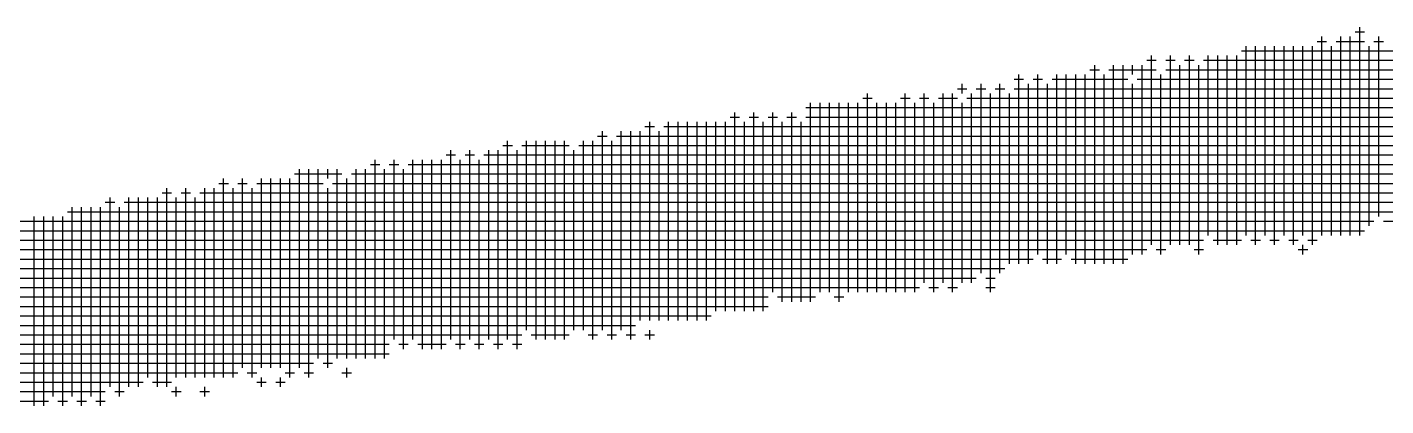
# Model space of a CAD drawing. Header units: feet. Extents: x 0 to 1079770, y 0 to 240000.
# Drawn here: x 955903 to 956446, y 13540 to 13691 of the extents above; entities that cross this region are included whole.
import ezdxf

# ---------------------------------------------------------------- set-up
doc = ezdxf.new("R2010")
doc.units = ezdxf.units.FT
doc.header["$LTSCALE"] = 2200
doc.header["$MEASUREMENT"] = 0
doc.layers.add('CX-MISC', color=2, linetype='CONTINUOUS')

msp = doc.modelspace()

# ---------------------------------------------------------------- linework, layer by layer
at = {"layer": 'CX-MISC'}
for p, q in [((956435.13, 13607.92, 9817.04), (956435.13, 13691.08, 9817.04)), ((956420.01, 13607.92, 9817.04), (956420.01, 13687.3, 9817.04)), ((956427.57, 13607.92, 9817.04), (956427.57, 13687.3, 9817.04)), ((956431.35, 13607.92, 9817.04), (956431.35, 13687.3, 9817.04)), ((956433.24, 13689.19, 9817.04), (956437.02, 13689.19, 9817.04)), ((956442.69, 13615.48, 9817.04), (956442.69, 13687.3, 9817.04)), ((956387.88, 13681.63, 9817.04), (956962.44, 13681.63, 9817.04)), ((956389.77, 13607.92, 9817.04), (956389.77, 13683.52, 9817.04)), ((956393.55, 13604.14, 9817.04), (956393.55, 13683.52, 9817.04)), ((956397.33, 13607.92, 9817.04), (956397.33, 13683.52, 9817.04)), ((956401.11, 13604.14, 9817.04), (956401.11, 13683.52, 9817.04)), ((956404.89, 13607.92, 9817.04), (956404.89, 13683.52, 9817.04)), ((956408.67, 13604.14, 9817.04), (956408.67, 13683.52, 9817.04)), ((956412.45, 13607.92, 9817.04), (956412.45, 13683.52, 9817.04)), ((956416.23, 13604.14, 9817.04), (956416.23, 13683.52, 9817.04)), ((956418.12, 13685.41, 9817.04), (956421.9, 13685.41, 9817.04)), ((956423.79, 13607.92, 9817.04), (956423.79, 13683.52, 9817.04)), ((956425.68, 13685.41, 9817.04), (956437.02, 13685.41, 9817.04)), ((956438.91, 13611.7, 9817.04), (956438.91, 13683.52, 9817.04)), ((956440.8, 13685.41, 9817.04), (956444.58, 13685.41, 9817.04)), ((956329.29, 13596.58, 9817.04), (956329.29, 13675.96, 9817.04)), ((956336.85, 13596.58, 9817.04), (956336.85, 13675.96, 9817.04)), ((956340.63, 13596.58, 9817.04), (956340.63, 13675.96, 9817.04)), ((956344.41, 13672.18, 9817.04), (956344.41, 13675.96, 9817.04)), ((956348.19, 13600.36, 9817.04), (956348.19, 13675.96, 9817.04)), ((956350.08, 13677.85, 9817.04), (956353.86, 13677.85, 9817.04)), ((956351.97, 13604.14, 9817.04), (956351.97, 13679.74, 9817.04)), ((956357.64, 13677.85, 9817.04), (956361.42, 13677.85, 9817.04)), ((956359.53, 13604.14, 9817.04), (956359.53, 13679.74, 9817.04)), ((956363.31, 13604.14, 9817.04), (956363.31, 13675.96, 9817.04)), ((956365.2, 13677.85, 9817.04), (956368.98, 13677.85, 9817.04)), ((956367.09, 13604.14, 9817.04), (956367.09, 13679.74, 9817.04)), ((956370.87, 13600.36, 9817.04), (956370.87, 13675.96, 9817.04)), ((956372.76, 13677.85, 9817.04), (956954.88, 13677.85, 9817.04)), ((956374.65, 13607.92, 9817.04), (956374.65, 13679.74, 9817.04)), ((956378.43, 13604.14, 9817.04), (956378.43, 13679.74, 9817.04)), ((956382.21, 13604.14, 9817.04), (956382.21, 13679.74, 9817.04)), ((956385.99, 13604.14, 9817.04), (956385.99, 13679.74, 9817.04)), ((956297.16, 13670.29, 9817.04), (956300.94, 13670.29, 9817.04)), ((956299.05, 13596.58, 9817.04), (956299.05, 13672.18, 9817.04)), ((956304.72, 13670.29, 9817.04), (956308.5, 13670.29, 9817.04)), ((956306.61, 13600.36, 9817.04), (956306.61, 13672.18, 9817.04)), ((956312.28, 13670.29, 9817.04), (956342.52, 13670.29, 9817.04)), ((956314.17, 13596.58, 9817.04), (956314.17, 13672.18, 9817.04)), ((956317.95, 13600.36, 9817.04), (956317.95, 13672.18, 9817.04)), ((956321.73, 13596.58, 9817.04), (956321.73, 13672.18, 9817.04)), ((956325.51, 13596.58, 9817.04), (956325.51, 13672.18, 9817.04)), ((956327.4, 13674.07, 9817.04), (956331.18, 13674.07, 9817.04)), ((956333.07, 13596.58, 9817.04), (956333.07, 13672.18, 9817.04)), ((956334.96, 13674.07, 9817.04), (956353.86, 13674.07, 9817.04)), ((956346.3, 13670.29, 9817.04), (956879.28, 13670.29, 9817.04)), ((956355.75, 13600.36, 9817.04), (956355.75, 13672.18, 9817.04)), ((956357.64, 13674.07, 9817.04), (956886.84, 13674.07, 9817.04)), ((956238.57, 13585.24, 9817.04), (956238.57, 13664.62, 9817.04)), ((956253.69, 13585.24, 9817.04), (956253.69, 13664.62, 9817.04)), ((956261.25, 13589.02, 9817.04), (956261.25, 13664.62, 9817.04)), ((956268.81, 13589.02, 9817.04), (956268.81, 13664.62, 9817.04)), ((956272.59, 13585.24, 9817.04), (956272.59, 13664.62, 9817.04)), ((956274.48, 13666.51, 9817.04), (956278.26, 13666.51, 9817.04)), ((956276.37, 13664.62, 9817.04), (956276.37, 13668.4, 9817.04)), ((956280.15, 13589.02, 9817.04), (956280.15, 13664.62, 9817.04)), ((956282.04, 13666.51, 9817.04), (956285.82, 13666.51, 9817.04)), ((956283.93, 13592.8, 9817.04), (956283.93, 13668.4, 9817.04)), ((956287.71, 13585.24, 9817.04), (956287.71, 13664.62, 9817.04)), ((956289.6, 13666.51, 9817.04), (956293.38, 13666.51, 9817.04)), ((956291.49, 13592.8, 9817.04), (956291.49, 13668.4, 9817.04)), ((956295.27, 13596.58, 9817.04), (956295.27, 13664.62, 9817.04)), ((956297.16, 13666.51, 9817.04), (956807.46, 13666.51, 9817.04)), ((956302.83, 13596.58, 9817.04), (956302.83, 13668.4, 9817.04)), ((956310.39, 13596.58, 9817.04), (956310.39, 13668.4, 9817.04)), ((956344.41, 13600.36, 9817.04), (956344.41, 13668.4, 9817.04)), ((956214, 13658.95, 9817.04), (956773.44, 13658.95, 9817.04)), ((956215.89, 13581.46, 9817.04), (956215.89, 13660.84, 9817.04)), ((956219.67, 13585.24, 9817.04), (956219.67, 13660.84, 9817.04)), ((956223.45, 13585.24, 9817.04), (956223.45, 13660.84, 9817.04)), ((956227.23, 13581.46, 9817.04), (956227.23, 13660.84, 9817.04)), ((956231.01, 13585.24, 9817.04), (956231.01, 13660.84, 9817.04)), ((956234.79, 13585.24, 9817.04), (956234.79, 13660.84, 9817.04)), ((956236.68, 13662.73, 9817.04), (956240.46, 13662.73, 9817.04)), ((956242.35, 13585.24, 9817.04), (956242.35, 13660.84, 9817.04)), ((956246.13, 13585.24, 9817.04), (956246.13, 13660.84, 9817.04)), ((956249.91, 13585.24, 9817.04), (956249.91, 13660.84, 9817.04)), ((956251.8, 13662.73, 9817.04), (956255.58, 13662.73, 9817.04)), ((956257.47, 13585.24, 9817.04), (956257.47, 13660.84, 9817.04)), ((956259.36, 13662.73, 9817.04), (956263.14, 13662.73, 9817.04)), ((956265.03, 13585.24, 9817.04), (956265.03, 13660.84, 9817.04)), ((956266.92, 13662.73, 9817.04), (956274.48, 13662.73, 9817.04)), ((956276.37, 13589.02, 9817.04), (956276.37, 13660.84, 9817.04)), ((956278.26, 13662.73, 9817.04), (956788.56, 13662.73, 9817.04)), ((956151.63, 13573.9, 9817.04), (956151.63, 13653.28, 9817.04)), ((956159.19, 13573.9, 9817.04), (956159.19, 13653.28, 9817.04)), ((956162.97, 13573.9, 9817.04), (956162.97, 13653.28, 9817.04)), ((956166.75, 13573.9, 9817.04), (956166.75, 13653.28, 9817.04)), ((956170.53, 13573.9, 9817.04), (956170.53, 13653.28, 9817.04)), ((956174.31, 13573.9, 9817.04), (956174.31, 13653.28, 9817.04)), ((956178.09, 13577.68, 9817.04), (956178.09, 13653.28, 9817.04)), ((956181.87, 13577.68, 9817.04), (956181.87, 13653.28, 9817.04)), ((956183.76, 13655.17, 9817.04), (956187.54, 13655.17, 9817.04)), ((956185.65, 13577.68, 9817.04), (956185.65, 13657.06, 9817.04)), ((956189.43, 13577.68, 9817.04), (956189.43, 13653.28, 9817.04)), ((956191.32, 13655.17, 9817.04), (956195.1, 13655.17, 9817.04)), ((956193.21, 13577.68, 9817.04), (956193.21, 13657.06, 9817.04)), ((956196.99, 13577.68, 9817.04), (956196.99, 13653.28, 9817.04)), ((956198.88, 13655.17, 9817.04), (956202.66, 13655.17, 9817.04)), ((956200.77, 13585.24, 9817.04), (956200.77, 13657.06, 9817.04)), ((956204.55, 13581.46, 9817.04), (956204.55, 13653.28, 9817.04)), ((956206.44, 13655.17, 9817.04), (956210.22, 13655.17, 9817.04)), ((956208.33, 13581.46, 9817.04), (956208.33, 13657.06, 9817.04)), ((956212.11, 13581.46, 9817.04), (956212.11, 13653.28, 9817.04)), ((956214, 13655.17, 9817.04), (956758.32, 13655.17, 9817.04)), ((956130.84, 13647.61, 9817.04), (956134.62, 13647.61, 9817.04)), ((956132.73, 13570.12, 9817.04), (956132.73, 13649.5, 9817.04)), ((956138.4, 13647.61, 9817.04), (956697.84, 13647.61, 9817.04)), ((956140.29, 13570.12, 9817.04), (956140.29, 13649.5, 9817.04)), ((956144.07, 13566.34, 9817.04), (956144.07, 13649.5, 9817.04)), ((956147.85, 13573.9, 9817.04), (956147.85, 13649.5, 9817.04)), ((956149.74, 13651.39, 9817.04), (956153.52, 13651.39, 9817.04)), ((956155.41, 13573.9, 9817.04), (956155.41, 13649.5, 9817.04)), ((956157.3, 13651.39, 9817.04), (956743.2, 13651.39, 9817.04)), ((956093.04, 13643.83, 9817.04), (956096.82, 13643.83, 9817.04)), ((956094.93, 13566.34, 9817.04), (956094.93, 13645.72, 9817.04)), ((956100.6, 13643.83, 9817.04), (956119.5, 13643.83, 9817.04)), ((956102.49, 13570.12, 9817.04), (956102.49, 13645.72, 9817.04)), ((956106.27, 13566.34, 9817.04), (956106.27, 13645.72, 9817.04)), ((956110.05, 13566.34, 9817.04), (956110.05, 13645.72, 9817.04)), ((956113.83, 13566.34, 9817.04), (956113.83, 13645.72, 9817.04)), ((956117.61, 13566.34, 9817.04), (956117.61, 13645.72, 9817.04)), ((956123.28, 13643.83, 9817.04), (956663.82, 13643.83, 9817.04)), ((956125.17, 13570.12, 9817.04), (956125.17, 13645.72, 9817.04)), ((956128.95, 13566.34, 9817.04), (956128.95, 13645.72, 9817.04)), ((956136.51, 13566.34, 9817.04), (956136.51, 13645.72, 9817.04)), ((956042.01, 13558.78, 9817.04), (956042.01, 13638.16, 9817.04)), ((956049.57, 13566.34, 9817.04), (956049.57, 13638.16, 9817.04)), ((956057.13, 13566.34, 9817.04), (956057.13, 13638.16, 9817.04)), ((956060.91, 13562.56, 9817.04), (956060.91, 13638.16, 9817.04)), ((956064.69, 13562.56, 9817.04), (956064.69, 13638.16, 9817.04)), ((956068.47, 13562.56, 9817.04), (956068.47, 13638.16, 9817.04)), ((956070.36, 13640.05, 9817.04), (956074.14, 13640.05, 9817.04)), ((956072.25, 13566.34, 9817.04), (956072.25, 13641.94, 9817.04)), ((956076.03, 13562.56, 9817.04), (956076.03, 13638.16, 9817.04)), ((956077.92, 13640.05, 9817.04), (956081.7, 13640.05, 9817.04)), ((956079.81, 13566.34, 9817.04), (956079.81, 13641.94, 9817.04)), ((956083.59, 13562.56, 9817.04), (956083.59, 13638.16, 9817.04)), ((956085.48, 13640.05, 9817.04), (956637.36, 13640.05, 9817.04)), ((956087.37, 13566.34, 9817.04), (956087.37, 13641.94, 9817.04)), ((956091.15, 13562.56, 9817.04), (956091.15, 13641.94, 9817.04)), ((956098.71, 13562.56, 9817.04), (956098.71, 13641.94, 9817.04)), ((956121.39, 13570.12, 9817.04), (956121.39, 13641.94, 9817.04)), ((956009.88, 13632.49, 9817.04), (956028.78, 13632.49, 9817.04)), ((956011.77, 13555, 9817.04), (956011.77, 13634.38, 9817.04)), ((956015.55, 13551.22, 9817.04), (956015.55, 13634.38, 9817.04)), ((956019.33, 13558.78, 9817.04), (956019.33, 13634.38, 9817.04)), ((956023.11, 13630.6, 9817.04), (956023.11, 13634.38, 9817.04)), ((956026.89, 13558.78, 9817.04), (956026.89, 13634.38, 9817.04)), ((956032.56, 13632.49, 9817.04), (956584.44, 13632.49, 9817.04)), ((956034.45, 13558.78, 9817.04), (956034.45, 13634.38, 9817.04)), ((956038.23, 13558.78, 9817.04), (956038.23, 13634.38, 9817.04)), ((956040.12, 13636.27, 9817.04), (956043.9, 13636.27, 9817.04)), ((956045.79, 13558.78, 9817.04), (956045.79, 13634.38, 9817.04)), ((956047.68, 13636.27, 9817.04), (956051.46, 13636.27, 9817.04)), ((956053.35, 13562.56, 9817.04), (956053.35, 13634.38, 9817.04)), ((956055.24, 13636.27, 9817.04), (956633.58, 13636.27, 9817.04)), ((955958.85, 13547.44, 9817.04), (955958.85, 13626.82, 9817.04)), ((955966.41, 13551.22, 9817.04), (955966.41, 13626.82, 9817.04)), ((955973.97, 13551.22, 9817.04), (955973.97, 13626.82, 9817.04)), ((955977.75, 13551.22, 9817.04), (955977.75, 13626.82, 9817.04)), ((955979.64, 13628.71, 9817.04), (955983.42, 13628.71, 9817.04)), ((955981.53, 13551.22, 9817.04), (955981.53, 13630.6, 9817.04)), ((955985.31, 13551.22, 9817.04), (955985.31, 13626.82, 9817.04)), ((955987.2, 13628.71, 9817.04), (955990.98, 13628.71, 9817.04)), ((955989.09, 13555, 9817.04), (955989.09, 13630.6, 9817.04)), ((955992.87, 13551.22, 9817.04), (955992.87, 13626.82, 9817.04)), ((955994.76, 13628.71, 9817.04), (956021.22, 13628.71, 9817.04)), ((955996.65, 13555, 9817.04), (955996.65, 13630.6, 9817.04)), ((956000.43, 13555, 9817.04), (956000.43, 13630.6, 9817.04)), ((956004.21, 13555, 9817.04), (956004.21, 13630.6, 9817.04)), ((956007.99, 13551.22, 9817.04), (956007.99, 13630.6, 9817.04)), ((956023.11, 13555, 9817.04), (956023.11, 13626.82, 9817.04)), ((956025, 13628.71, 9817.04), (956561.76, 13628.71, 9817.04)), ((956030.67, 13558.78, 9817.04), (956030.67, 13630.6, 9817.04)), ((955934.28, 13621.15, 9817.04), (955938.06, 13621.15, 9817.04)), ((955936.17, 13547.44, 9817.04), (955936.17, 13623.04, 9817.04)), ((955941.84, 13621.15, 9817.04), (956512.62, 13621.15, 9817.04)), ((955943.73, 13547.44, 9817.04), (955943.73, 13623.04, 9817.04)), ((955947.51, 13547.44, 9817.04), (955947.51, 13623.04, 9817.04)), ((955951.29, 13551.22, 9817.04), (955951.29, 13623.04, 9817.04)), ((955955.07, 13547.44, 9817.04), (955955.07, 13623.04, 9817.04)), ((955956.96, 13624.93, 9817.04), (955960.74, 13624.93, 9817.04)), ((955962.63, 13551.22, 9817.04), (955962.63, 13623.04, 9817.04)), ((955964.52, 13624.93, 9817.04), (955968.3, 13624.93, 9817.04)), ((955970.19, 13551.22, 9817.04), (955970.19, 13623.04, 9817.04)), ((955972.08, 13624.93, 9817.04), (956546.64, 13624.93, 9817.04)), ((955905.93, 13539.88, 9817.04), (955905.93, 13615.48, 9817.04)), ((955909.71, 13539.88, 9817.04), (955909.71, 13615.48, 9817.04)), ((955913.49, 13543.66, 9817.04), (955913.49, 13615.48, 9817.04)), ((955917.27, 13539.88, 9817.04), (955917.27, 13615.48, 9817.04)), ((955919.16, 13617.37, 9817.04), (956455.92, 13617.37, 9817.04)), ((955921.05, 13543.66, 9817.04), (955921.05, 13619.26, 9817.04)), ((955924.83, 13539.88, 9817.04), (955924.83, 13619.26, 9817.04)), ((955928.61, 13543.66, 9817.04), (955928.61, 13619.26, 9817.04)), ((955932.39, 13539.88, 9817.04), (955932.39, 13619.26, 9817.04)), ((955939.95, 13543.66, 9817.04), (955939.95, 13619.26, 9817.04)), ((955873.8, 13609.81, 9817.04), (956437.02, 13609.81, 9817.04)), ((955888.92, 13613.59, 9817.04), (956440.8, 13613.59, 9817.04)), ((956444.58, 13613.59, 9817.04), (956448.36, 13613.59, 9817.04)), ((955858.68, 13606.03, 9817.04), (956372.76, 13606.03, 9817.04)), ((956376.54, 13606.03, 9817.04), (956387.88, 13606.03, 9817.04)), ((956391.66, 13606.03, 9817.04), (956395.44, 13606.03, 9817.04)), ((956399.22, 13606.03, 9817.04), (956403, 13606.03, 9817.04)), ((956406.78, 13606.03, 9817.04), (956410.56, 13606.03, 9817.04)), ((956414.34, 13606.03, 9817.04), (956418.12, 13606.03, 9817.04)), ((955786.86, 13602.25, 9817.04), (956350.08, 13602.25, 9817.04)), ((956353.86, 13602.25, 9817.04), (956357.64, 13602.25, 9817.04)), ((956368.98, 13602.25, 9817.04), (956372.76, 13602.25, 9817.04)), ((956410.56, 13602.25, 9817.04), (956414.34, 13602.25, 9817.04)), ((956412.45, 13600.36, 9817.04), (956412.45, 13604.14, 9817.04)), ((955722.6, 13594.69, 9817.04), (956293.38, 13594.69, 9817.04)), ((955775.52, 13598.47, 9817.04), (956304.72, 13598.47, 9817.04)), ((956308.5, 13598.47, 9817.04), (956316.06, 13598.47, 9817.04)), ((956319.84, 13598.47, 9817.04), (956342.52, 13598.47, 9817.04)), ((955684.8, 13590.91, 9817.04), (956282.04, 13590.91, 9817.04)), ((956285.82, 13590.91, 9817.04), (956289.6, 13590.91, 9817.04)), ((955590.3, 13583.35, 9817.04), (956198.88, 13583.35, 9817.04)), ((955643.22, 13587.13, 9817.04), (956259.36, 13587.13, 9817.04)), ((956202.66, 13583.35, 9817.04), (956217.78, 13583.35, 9817.04)), ((956225.34, 13583.35, 9817.04), (956229.12, 13583.35, 9817.04)), ((956263.14, 13587.13, 9817.04), (956266.92, 13587.13, 9817.04)), ((956270.7, 13587.13, 9817.04), (956274.48, 13587.13, 9817.04)), ((956285.82, 13587.13, 9817.04), (956289.6, 13587.13, 9817.04)), ((955541.16, 13579.57, 9817.04), (956198.88, 13579.57, 9817.04)), ((955488.24, 13572.01, 9817.04), (956145.96, 13572.01, 9817.04)), ((955522.26, 13575.79, 9817.04), (956176.2, 13575.79, 9817.04)), ((955465.56, 13568.23, 9817.04), (956100.6, 13568.23, 9817.04)), ((956104.38, 13568.23, 9817.04), (956119.5, 13568.23, 9817.04)), ((956127.06, 13568.23, 9817.04), (956130.84, 13568.23, 9817.04)), ((956134.62, 13568.23, 9817.04), (956138.4, 13568.23, 9817.04)), ((956142.18, 13568.23, 9817.04), (956145.96, 13568.23, 9817.04)), ((956149.74, 13568.23, 9817.04), (956153.52, 13568.23, 9817.04)), ((956151.63, 13566.34, 9817.04), (956151.63, 13570.12, 9817.04)), ((955442.88, 13564.45, 9817.04), (956047.68, 13564.45, 9817.04)), ((956051.46, 13564.45, 9817.04), (956055.24, 13564.45, 9817.04)), ((956059.02, 13564.45, 9817.04), (956070.36, 13564.45, 9817.04)), ((956074.14, 13564.45, 9817.04), (956077.92, 13564.45, 9817.04)), ((956081.7, 13564.45, 9817.04), (956085.48, 13564.45, 9817.04)), ((956089.26, 13564.45, 9817.04), (956093.04, 13564.45, 9817.04)), ((956096.82, 13564.45, 9817.04), (956100.6, 13564.45, 9817.04)), ((955420.2, 13560.67, 9817.04), (956047.68, 13560.67, 9817.04)), ((955435.32, 13556.89, 9817.04), (956017.44, 13556.89, 9817.04)), ((956021.22, 13556.89, 9817.04), (956025, 13556.89, 9817.04)), ((955367.28, 13553.11, 9817.04), (955987.2, 13553.11, 9817.04)), ((955990.98, 13553.11, 9817.04), (955994.76, 13553.11, 9817.04)), ((955996.65, 13547.44, 9817.04), (955996.65, 13551.22, 9817.04)), ((956004.21, 13547.44, 9817.04), (956004.21, 13551.22, 9817.04)), ((956006.1, 13553.11, 9817.04), (956009.88, 13553.11, 9817.04)), ((956013.66, 13553.11, 9817.04), (956017.44, 13553.11, 9817.04)), ((956028.78, 13553.11, 9817.04), (956032.56, 13553.11, 9817.04)), ((956030.67, 13551.22, 9817.04), (956030.67, 13555, 9817.04)), ((955321.92, 13545.55, 9817.04), (955934.28, 13545.55, 9817.04)), ((955352.16, 13549.33, 9817.04), (955949.4, 13549.33, 9817.04)), ((955938.06, 13545.55, 9817.04), (955941.84, 13545.55, 9817.04)), ((955953.18, 13549.33, 9817.04), (955960.74, 13549.33, 9817.04)), ((955960.74, 13545.55, 9817.04), (955964.52, 13545.55, 9817.04)), ((955962.63, 13543.66, 9817.04), (955962.63, 13547.44, 9817.04)), ((955972.08, 13545.55, 9817.04), (955975.86, 13545.55, 9817.04)), ((955973.97, 13543.66, 9817.04), (955973.97, 13547.44, 9817.04)), ((955994.76, 13549.33, 9817.04), (955998.54, 13549.33, 9817.04)), ((956002.32, 13549.33, 9817.04), (956006.1, 13549.33, 9817.04)), ((955272.78, 13541.77, 9817.04), (955911.6, 13541.77, 9817.04)), ((955915.38, 13541.77, 9817.04), (955919.16, 13541.77, 9817.04)), ((955922.94, 13541.77, 9817.04), (955926.72, 13541.77, 9817.04)), ((955930.5, 13541.77, 9817.04), (955934.28, 13541.77, 9817.04))]:
    msp.add_line(p, q, dxfattribs=at)

doc.saveas('drawing.dxf')
